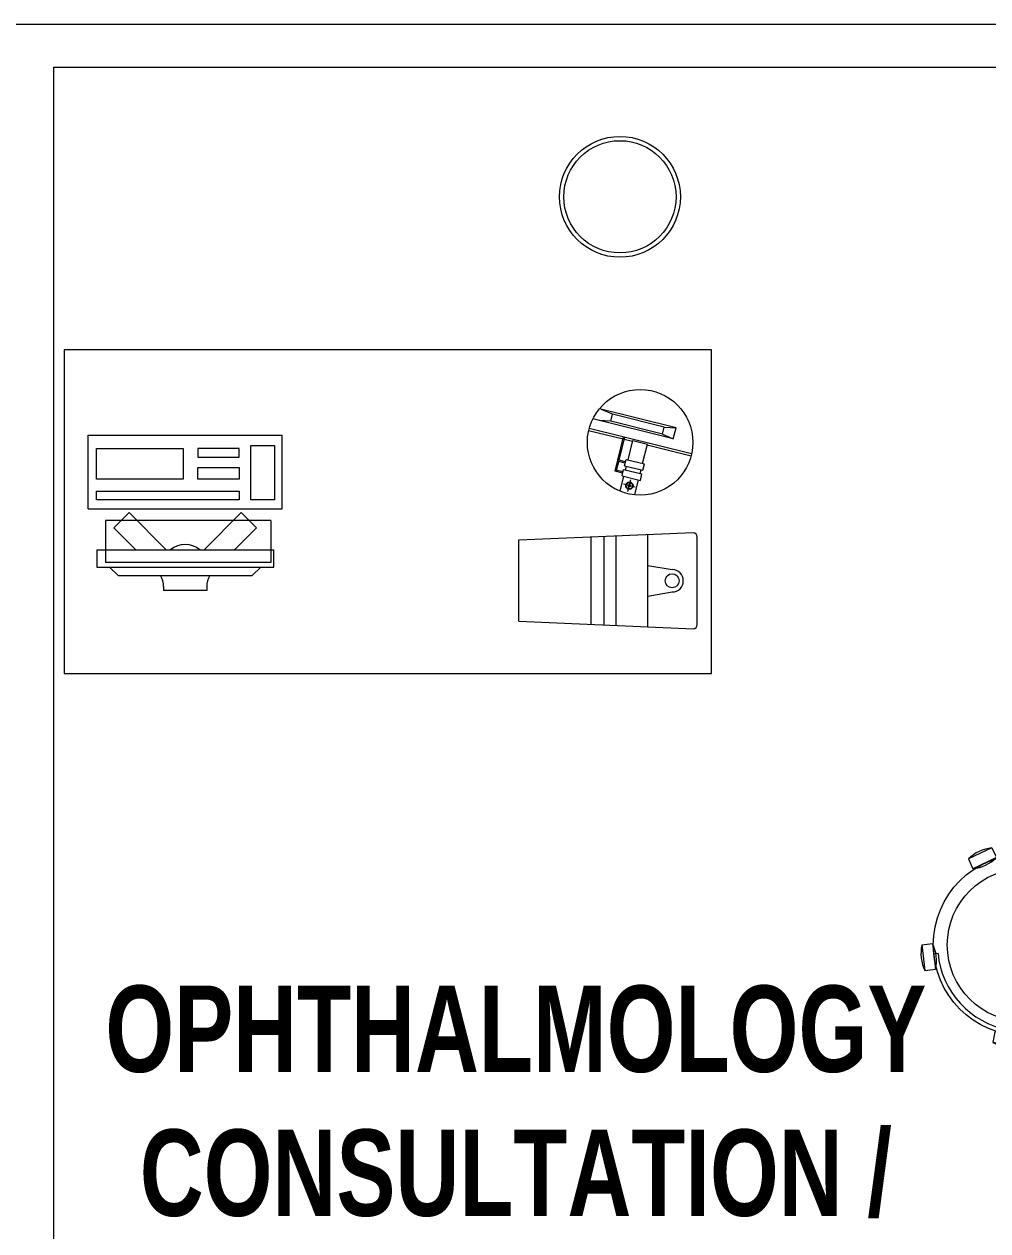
# Model space of a CAD drawing. Header units: millimetres. Extents: x -2143172 to 5255, y -610845 to 279739.
# Drawn here: x -1097125 to -1094892, y -587063 to -584268 of the extents above; entities that cross this region are included whole.
import ezdxf

# ---------------------------------------------------------------- set-up
doc = ezdxf.new("R2010")
doc.units = ezdxf.units.MM
doc.header["$LTSCALE"] = 30
doc.linetypes.add('HIDDEN', pattern=[9.525, 6.35, -3.175])
doc.layers.get('0').update_dxf_attribs({"lineweight": 5})
for name, color, linetype, lineweight in [('72_EGR_BASE_TEXT', 7, 'Continuous', 5), ('LOADING', 163, 'Continuous', 5), ('Walls', 32, 'Continuous', 5)]:
    doc.layers.add(name, color=color, linetype=linetype, lineweight=lineweight)
doc.styles.add('X3G_ENTITY_9EC9', font='swisscl.ttf', dxfattribs={"height": 0.2})

# ---------------------------------------------------------------- blocks, each defined once
blk = doc.blocks.new('O.122.42.80')
at = {"layer": 'LOADING'}
for p, q in [((286356.8, -8336.5, 0), (286179.3, -8292.3, 0)), ((286209.7, -8304.5, 0), (286184.5, -8293.6, 0)), ((286350.4, -8362, 0), (286164.2, -8315.5, 0)), ((286205.5, -8321.2, 0), (286178.2, -8319, 0)), ((286205.5, -8321.2, 0), (286209.7, -8304.5, 0)), ((286325.3, -8351.1, 0), (286205.5, -8321.2, 0)), ((286329.5, -8334.4, 0), (286209.7, -8304.5, 0)), ((286234.1, -8362.8, 0), (286154.4, -8342.9, 0)), ((286393, -8396.8, 0), (286155.8, -8337.6, 0)), ((286325.3, -8351.1, 0), (286329.5, -8334.4, 0)), ((286325.3, -8351.1, 0), (286350.4, -8362, 0)), ((286329.5, -8334.4, 0), (286356.8, -8336.5, 0)), ((286350.4, -8362, 0), (286356.8, -8336.5, 0)), ((286215.6, -8436.9, 0), (286235.4, -8357.5, 0)), ((286225.1, -8411.5, 0), (286238.4, -8358.2, 0)), ((286256.1, -8368.3, 0), (286237, -8363.5, 0)), ((286245.6, -8410.3, 0), (286256.7, -8365.7, 0)), ((286256.7, -8365.7, 0), (286290.7, -8374.2, 0)), ((286279.5, -8418.8, 0), (286290.7, -8374.2, 0)), ((286391.7, -8402.1, 0), (286290, -8376.7, 0)), ((286239.9, -8415.2, 0), (286222.1, -8410.7, 0)), ((286237.6, -8424, 0), (286241.3, -8409.3, 0)), ((286241.3, -8409.3, 0), (286283.8, -8419.9, 0)), ((286233.3, -8441.4, 0), (286215.6, -8436.9, 0)), ((286234.1, -8438.4, 0), (286216.3, -8434, 0)), ((286219.3, -8434.7, 0), (286224.3, -8414.5, 0)), ((286239.1, -8418.1, 0), (286221.4, -8413.7, 0)), ((286231.9, -8447.3, 0), (286235.5, -8432.5, 0)), ((286235.5, -8432.5, 0), (286278, -8443.1, 0)), ((286237.6, -8424, 0), (286280.1, -8434.6, 0)), ((286239.8, -8433.6, 0), (286241.9, -8425.1, 0)), ((286273.7, -8442, 0), (286275.8, -8433.6, 0)), ((286280.1, -8434.6, 0), (286283.8, -8419.9, 0)), ((286227.5, -8483.1, 0), (286236.1, -8448.3, 0)), ((286231.9, -8447.3, 0), (286274.4, -8457.9, 0)), ((286262.4, -8473.9, 0), (286234.9, -8467, 0)), ((286245.3, -8484, 0), (286252.1, -8456.5, 0)), ((286261.4, -8491.6, 0), (286270.1, -8456.8, 0)), ((286274.4, -8457.9, 0), (286278, -8443.1, 0))]:
    blk.add_line(p, q, dxfattribs=at)
for centre, radius in [((286273.7, -8369.9, 0), 122.3), ((286248.7, -8470.3, 0), 8.47), ((286248.7, -8470.3, 0), 7.58), ((286248.7, -8470.3, 0), 2.67)]:
    blk.add_circle(centre, radius, dxfattribs=at)
blk = doc.blocks.new('HF10037B-P')
at = {"color": 0}
for p, q in [((0.2459, 0.134), (0.1859, 0.134)), ((0.1859, 0.134), (0.1859, 0.109)), ((0.2459, 0.134), (0.2459, 0.109)), ((0.2459, 0.109), (0.1859, 0.109)), ((0, 0), (-0.0142, -0.0583)), ((0, 0), (0.0243, -0.0059)), ((0.0243, -0.0059), (0.01, -0.0642)), ((0.4071, -0.0094), (0.431, -0.0018)), ((0.4071, -0.0094), (0.4255, -0.0665)), ((0.431, -0.0018), (0.4493, -0.0589)), ((0.4069, -0.0417), (0.4165, -0.0387)), ((-0.0142, -0.0583), (0.01, -0.0642)), ((0.4255, -0.0665), (0.4493, -0.0589)), ((0.0524, -0.2725), (0.0674, -0.2525)), ((0.0524, -0.2725), (0.1004, -0.3085)), ((0.0674, -0.2525), (0.1154, -0.2885)), ((0.3125, -0.2897), (0.362, -0.2558)), ((0.3266, -0.3103), (0.3761, -0.2764)), ((0.3267, -0.268), (0.3323, -0.2763)), ((0.3761, -0.2764), (0.362, -0.2558)), ((0.1004, -0.3085), (0.1154, -0.2885)), ((0.3266, -0.3103), (0.3125, -0.2897))]:
    blk.add_line(p, q, dxfattribs=at)
for radius in [0.21, 0.1775]:
    blk.add_circle((0.2161, -0.1014), radius, dxfattribs=at)
for centre, radius, start, end in [((0.2159, 0.0465), 0.0925, 71.0754, 108.9246), ((0.2159, 0.1965), 0.0925, 251.0754, 288.9246), ((0.0779, -0.0499), 0.0925, 147.3419, 185.1912), ((-0.0678, -0.0143), 0.0925, 327.3419, 5.1912), ((0.4996, -0.0113), 0.0925, 178.8412, 216.6904), ((0.3568, -0.057), 0.0925, 358.8412, 36.6904), ((0.2161, -0.1014), 0.2, 303.6037, 17.3657), ((0.1289, -0.2205), 0.0925, 214.1875, 252.0368), ((0.0389, -0.3404), 0.0925, 34.1875, 72.0368), ((0.3867, -0.3449), 0.0925, 105.5121, 143.3614), ((0.3019, -0.2212), 0.0925, 285.5121, 323.3614)]:
    blk.add_arc(centre, radius, start, end, dxfattribs=at)
blk = doc.blocks.new('WM00001-P')
blk.add_circle((0, 0), 0.14)
at = {"color": 8}
blk.add_circle((0, 0), 0.13, dxfattribs=at)
blk = doc.blocks.new('ITCWLS1-P')
for p, q in [((-0.17, 0.45), (-0.17, 0)), ((-0.17, 0.45), (0, 0.45)), ((0, 0.45), (0, 0)), ((-0.2651, 0.43, 0), (-0.3051, 0.43, 0)), ((-0.3051, 0.43, 0), (-0.3051, 0.02, 0)), ((-0.2651, 0.43, 0), (-0.2651, 0.02, 0)), ((-0.1496, 0.4305), (-0.1291, 0.4305)), ((-0.1291, 0.4305), (-0.1291, 0.4089)), ((-0.3251, 0.38, 0), (-0.3051, 0.4, 0)), ((-0.3251, 0.38, 0), (-0.3251, 0.07, 0)), ((-0.3251, 0.07, 0), (-0.3051, 0.05, 0)), ((-0.3051, 0.02, 0), (-0.2651, 0.02, 0)), ((-0.17, 0), (0, 0))]:
    blk.add_line(p, q)
at = {"color": 8, "linetype": 'HIDDEN'}
for p, q in [((-0.197, 0.4094), (-0.295, 0.4094)), ((-0.295, 0.0264), (-0.295, 0.4094)), ((-0.197, 0.0264), (-0.197, 0.4094)), ((-0.197, 0.0264), (-0.295, 0.0264))]:
    blk.add_line(p, q, dxfattribs=at)
at = {"color": 1, "extrusion": (2.48281e-10, 3.18408e-10, -1)}
for p, q in [((-0.2651, 0.3395), (-0.2144, 0.3902)), ((-0.1791, 0.3548), (-0.2144, 0.3902)), ((-0.2651, 0.2688), (-0.1791, 0.3548))]:
    blk.add_line(p, q, dxfattribs=at)
at = {"color": 1}
for p, q in [((-0.3503, 0.275), (-0.3596, 0.275)), ((-0.3596, 0.175), (-0.3596, 0.275)), ((-0.3503, 0.175), (-0.3596, 0.175))]:
    blk.add_line(p, q, dxfattribs=at)
at = {"color": 1, "extrusion": (2.48281e-10, -3.18408e-10, -1)}
for p, q in [((-0.2651, 0.1812), (-0.1791, 0.0952)), ((-0.2651, 0.1105), (-0.2144, 0.0598)), ((-0.1791, 0.0952), (-0.2144, 0.0598))]:
    blk.add_line(p, q, dxfattribs=at)
blk.add_lwpolyline([(-0.1291, 0.4089), (-0.1291, 0.1), (-0.1496, 0.1), (-0.1496, 0.4305)])
for points in [[(-0.1019, 0.4305), (-0.0304, 0.4305), (-0.0304, 0.2294), (-0.1019, 0.2294)], [(-0.1019, 0.1954), (-0.0747, 0.1954), (-0.0747, 0.1), (-0.1019, 0.1)], [(-0.0304, 0.1954), (-0.0508, 0.1954), (-0.0508, 0.1), (-0.0304, 0.1)], [(-0.1496, 0.0727), (-0.0236, 0.0727), (-0.0236, 0.0182), (-0.1496, 0.0182)]]:
    blk.add_lwpolyline(points, close=True)
at = {"color": 250, "linetype": 'Continuous'}
for points in [[(-0.1496, 0.1), (-0.1496, 0.1), (-0.1496, 0.1), (-0.1496, 0.1), (-0.1496, 0.1), (-0.1496, 0.1), (-0.1496, 0.1), (-0.1496, 0.1), (-0.1496, 0.1)], [(-0.1496, 0.1), (-0.1496, 0.1), (-0.1496, 0.1), (-0.1496, 0.1), (-0.1496, 0.1), (-0.1496, 0.1), (-0.1496, 0.1), (-0.1496, 0.1), (-0.1496, 0.1), (-0.1496, 0.1), (-0.1496, 0.1), (-0.1496, 0.1), (-0.1496, 0.1), (-0.1496, 0.1), (-0.1496, 0.1), (-0.1496, 0.1), (-0.1496, 0.1), (-0.1496, 0.1)], [(-0.1496, 0.1), (-0.1496, 0.1), (-0.1496, 0.1), (-0.1496, 0.1), (-0.1496, 0.1), (-0.1496, 0.1), (-0.1496, 0.1), (-0.1496, 0.1), (-0.1496, 0.1), (-0.1496, 0.1)], [(-0.1496, 0.1), (-0.1496, 0.1), (-0.1496, 0.1), (-0.1496, 0.1), (-0.1496, 0.1), (-0.1496, 0.1), (-0.1496, 0.1)], [(-0.1496, 0.1), (-0.1496, 0.1), (-0.1496, 0.1), (-0.1496, 0.1), (-0.1496, 0.1), (-0.1496, 0.1), (-0.1496, 0.1), (-0.1496, 0.1), (-0.1496, 0.1), (-0.1496, 0.1)], [(-0.1496, 0.1), (-0.1496, 0.1), (-0.1496, 0.1), (-0.1496, 0.1), (-0.1496, 0.1), (-0.1496, 0.1), (-0.1496, 0.1), (-0.1496, 0.1), (-0.1496, 0.1), (-0.1496, 0.1), (-0.1496, 0.1), (-0.1496, 0.1), (-0.1496, 0.1), (-0.1496, 0.1), (-0.1496, 0.1)], [(-0.1496, 0.1), (-0.1496, 0.1), (-0.1496, 0.1), (-0.1496, 0.1), (-0.1496, 0.1), (-0.1496, 0.1), (-0.1496, 0.1), (-0.1496, 0.1), (-0.1496, 0.1), (-0.1496, 0.1)], [(-0.1496, 0.1), (-0.1496, 0.1), (-0.1496, 0.1), (-0.1496, 0.1), (-0.1496, 0.1), (-0.1496, 0.1), (-0.1496, 0.1), (-0.1496, 0.1), (-0.1496, 0.1), (-0.1496, 0.1)], [(-0.1496, 0.1), (-0.1496, 0.1), (-0.1496, 0.1), (-0.1496, 0.1), (-0.1496, 0.1), (-0.1496, 0.1), (-0.1496, 0.1), (-0.1496, 0.1), (-0.1496, 0.1), (-0.1496, 0.1), (-0.1496, 0.1), (-0.1496, 0.1), (-0.1496, 0.1), (-0.1496, 0.1), (-0.1496, 0.1), (-0.1496, 0.1), (-0.1496, 0.1), (-0.1496, 0.1), (-0.1496, 0.1), (-0.1496, 0.1), (-0.1496, 0.1), (-0.1496, 0.1), (-0.1496, 0.1), (-0.1496, 0.1), (-0.1496, 0.1), (-0.1496, 0.1), (-0.1496, 0.1), (-0.1496, 0.1), (-0.1496, 0.1), (-0.1496, 0.1), (-0.1496, 0.1), (-0.1496, 0.1), (-0.1496, 0.1), (-0.1496, 0.1), (-0.1496, 0.1), (-0.1496, 0.1), (-0.1496, 0.1), (-0.1496, 0.1), (-0.1496, 0.1), (-0.1496, 0.1), (-0.1496, 0.1), (-0.1496, 0.1), (-0.1496, 0.1), (-0.1496, 0.1), (-0.1496, 0.1), (-0.1496, 0.1), (-0.1496, 0.1), (-0.1496, 0.1), (-0.1496, 0.1), (-0.1496, 0.1), (-0.1496, 0.1), (-0.1496, 0.1), (-0.1496, 0.1), (-0.1496, 0.1)], [(-0.1496, 0.1), (-0.1496, 0.1), (-0.1496, 0.1), (-0.1496, 0.1), (-0.1496, 0.1), (-0.1496, 0.1), (-0.1496, 0.1), (-0.1496, 0.1), (-0.1496, 0.1), (-0.1496, 0.1), (-0.1496, 0.1), (-0.1496, 0.1), (-0.1496, 0.1), (-0.1496, 0.1), (-0.1496, 0.1), (-0.1496, 0.1), (-0.1496, 0.1), (-0.1496, 0.1), (-0.1496, 0.1), (-0.1496, 0.1), (-0.1496, 0.1), (-0.1496, 0.1), (-0.1496, 0.1), (-0.1496, 0.1), (-0.1496, 0.1), (-0.1496, 0.1), (-0.1496, 0.1), (-0.1496, 0.1), (-0.1496, 0.1), (-0.1496, 0.1), (-0.1496, 0.1), (-0.1496, 0.1), (-0.1496, 0.1), (-0.1496, 0.1), (-0.1496, 0.1), (-0.1496, 0.1), (-0.1496, 0.1), (-0.1496, 0.1), (-0.1496, 0.1), (-0.1496, 0.1), (-0.1496, 0.1), (-0.1496, 0.1), (-0.1496, 0.1), (-0.1496, 0.1), (-0.1496, 0.1), (-0.1496, 0.1), (-0.1496, 0.1), (-0.1496, 0.1), (-0.1496, 0.1), (-0.1496, 0.1), (-0.1496, 0.1), (-0.1496, 0.1), (-0.1496, 0.1), (-0.1496, 0.1), (-0.1496, 0.1), (-0.1496, 0.1), (-0.1496, 0.1), (-0.1496, 0.1), (-0.1496, 0.1), (-0.1496, 0.1), (-0.1496, 0.1), (-0.1496, 0.1), (-0.1496, 0.1), (-0.1496, 0.1), (-0.1496, 0.1), (-0.1496, 0.1), (-0.1496, 0.1), (-0.1496, 0.1), (-0.1496, 0.1), (-0.1496, 0.1), (-0.1496, 0.1), (-0.1496, 0.1), (-0.1496, 0.1), (-0.1496, 0.1), (-0.1496, 0.1), (-0.1496, 0.1), (-0.1496, 0.1), (-0.1496, 0.1), (-0.1496, 0.1), (-0.1496, 0.1), (-0.1496, 0.1), (-0.1496, 0.1), (-0.1496, 0.1), (-0.1496, 0.1), (-0.1496, 0.1), (-0.1496, 0.1), (-0.1496, 0.1), (-0.1496, 0.1), (-0.1496, 0.1)], [(-0.1496, 0.1), (-0.1496, 0.1), (-0.1496, 0.1), (-0.1496, 0.1), (-0.1496, 0.1), (-0.1496, 0.1), (-0.1496, 0.1), (-0.1496, 0.1), (-0.1496, 0.1), (-0.1496, 0.1), (-0.1496, 0.1), (-0.1496, 0.1)], [(-0.1496, 0.1), (-0.1496, 0.1), (-0.1496, 0.1), (-0.1496, 0.1), (-0.1496, 0.1), (-0.1496, 0.1), (-0.1496, 0.1)], [(-0.1496, 0.1), (-0.1496, 0.1), (-0.1496, 0.1), (-0.1496, 0.1), (-0.1496, 0.1), (-0.1496, 0.1), (-0.1496, 0.1), (-0.1496, 0.1), (-0.1496, 0.1), (-0.1496, 0.1), (-0.1496, 0.1), (-0.1496, 0.1), (-0.1496, 0.1), (-0.1496, 0.1), (-0.1496, 0.1), (-0.1496, 0.1), (-0.1496, 0.1)], [(-0.1496, 0.1), (-0.1496, 0.1), (-0.1496, 0.1), (-0.1496, 0.1), (-0.1496, 0.1), (-0.1496, 0.1), (-0.1496, 0.1), (-0.1496, 0.1), (-0.1496, 0.1), (-0.1496, 0.1), (-0.1496, 0.1), (-0.1496, 0.1), (-0.1496, 0.1), (-0.1496, 0.1), (-0.1496, 0.1), (-0.1496, 0.1), (-0.1496, 0.1), (-0.1496, 0.1), (-0.1496, 0.1), (-0.1496, 0.1), (-0.1496, 0.1), (-0.1496, 0.1), (-0.1496, 0.1), (-0.1496, 0.1), (-0.1496, 0.1), (-0.1496, 0.1), (-0.1496, 0.1), (-0.1496, 0.1), (-0.1496, 0.1), (-0.1496, 0.1), (-0.1496, 0.1), (-0.1496, 0.1), (-0.1496, 0.1), (-0.1496, 0.1), (-0.1496, 0.1), (-0.1496, 0.1), (-0.1496, 0.1), (-0.1496, 0.1), (-0.1496, 0.1), (-0.1496, 0.1), (-0.1496, 0.1), (-0.1496, 0.1), (-0.1496, 0.1), (-0.1496, 0.1), (-0.1496, 0.1), (-0.1496, 0.1), (-0.1496, 0.1), (-0.1496, 0.1), (-0.1496, 0.1), (-0.1496, 0.1), (-0.1496, 0.1), (-0.1496, 0.1), (-0.1496, 0.1), (-0.1496, 0.1), (-0.1496, 0.1), (-0.1496, 0.1), (-0.1496, 0.1), (-0.1496, 0.1), (-0.1496, 0.1), (-0.1496, 0.1), (-0.1496, 0.1), (-0.1496, 0.1), (-0.1496, 0.1), (-0.1496, 0.1), (-0.1496, 0.1), (-0.1496, 0.1), (-0.1496, 0.1), (-0.1496, 0.1), (-0.1496, 0.1), (-0.1496, 0.1), (-0.1496, 0.1), (-0.1496, 0.1), (-0.1496, 0.1), (-0.1496, 0.1), (-0.1496, 0.1), (-0.1496, 0.1), (-0.1496, 0.1), (-0.1496, 0.1), (-0.1496, 0.1), (-0.1496, 0.1), (-0.1496, 0.1), (-0.1496, 0.1), (-0.1496, 0.1), (-0.1496, 0.1), (-0.1496, 0.1), (-0.1496, 0.1), (-0.1496, 0.1), (-0.1496, 0.1), (-0.1496, 0.1), (-0.1496, 0.1), (-0.1496, 0.1), (-0.1496, 0.1), (-0.1496, 0.1), (-0.1496, 0.1), (-0.1496, 0.1), (-0.1496, 0.1), (-0.1496, 0.1), (-0.1496, 0.1), (-0.1496, 0.1), (-0.1496, 0.1), (-0.1496, 0.1), (-0.1496, 0.1), (-0.1496, 0.1), (-0.1496, 0.1), (-0.1496, 0.1), (-0.1496, 0.1), (-0.1496, 0.1), (-0.1496, 0.1), (-0.1496, 0.1), (-0.1496, 0.1), (-0.1496, 0.1)], [(-0.1496, 0.1), (-0.1496, 0.1), (-0.1496, 0.1), (-0.1496, 0.1), (-0.1496, 0.1), (-0.1496, 0.1), (-0.1496, 0.1), (-0.1496, 0.1)]]:
    blk.add_lwpolyline(points, dxfattribs=at)
for points in [[(-0.1496, 0.1), (-0.1496, 0.1), (-0.1496, 0.1), (-0.1496, 0.1), (-0.1496, 0.1), (-0.1496, 0.1), (-0.1496, 0.1), (-0.1496, 0.1), (-0.1496, 0.1), (-0.1496, 0.1), (-0.1496, 0.1), (-0.1496, 0.1), (-0.1496, 0.1), (-0.1496, 0.1), (-0.1496, 0.1), (-0.1496, 0.1), (-0.1496, 0.1), (-0.1496, 0.1), (-0.1496, 0.1), (-0.1496, 0.1), (-0.1496, 0.1), (-0.1496, 0.1), (-0.1496, 0.1), (-0.1496, 0.1), (-0.1496, 0.1), (-0.1496, 0.1), (-0.1496, 0.1), (-0.1496, 0.1), (-0.1496, 0.1), (-0.1496, 0.1), (-0.1496, 0.1), (-0.1496, 0.1), (-0.1496, 0.1), (-0.1496, 0.1), (-0.1496, 0.1), (-0.1496, 0.1), (-0.1496, 0.1), (-0.1496, 0.1), (-0.1496, 0.1), (-0.1496, 0.1), (-0.1496, 0.1), (-0.1496, 0.1), (-0.1496, 0.1), (-0.1496, 0.1), (-0.1496, 0.1), (-0.1496, 0.1), (-0.1496, 0.1), (-0.1496, 0.1), (-0.1496, 0.1), (-0.1496, 0.1), (-0.1496, 0.1), (-0.1496, 0.1), (-0.1496, 0.1), (-0.1496, 0.1), (-0.1496, 0.1), (-0.1496, 0.1), (-0.1496, 0.1), (-0.1496, 0.1), (-0.1496, 0.1), (-0.1496, 0.1), (-0.1496, 0.1), (-0.1496, 0.1), (-0.1496, 0.1), (-0.1496, 0.1), (-0.1496, 0.1), (-0.1496, 0.1), (-0.1496, 0.1), (-0.1496, 0.1), (-0.1496, 0.1), (-0.1496, 0.1), (-0.1496, 0.1), (-0.1496, 0.1), (-0.1496, 0.1), (-0.1496, 0.1), (-0.1496, 0.1), (-0.1496, 0.1), (-0.1496, 0.1), (-0.1496, 0.1), (-0.1496, 0.1), (-0.1496, 0.1), (-0.1496, 0.1), (-0.1496, 0.1), (-0.1496, 0.1), (-0.1496, 0.1), (-0.1496, 0.1), (-0.1496, 0.1), (-0.1496, 0.1), (-0.1496, 0.1), (-0.1496, 0.1), (-0.1496, 0.1), (-0.1496, 0.1), (-0.1496, 0.1), (-0.1496, 0.1), (-0.1496, 0.1), (-0.1496, 0.1), (-0.1496, 0.1), (-0.1496, 0.1), (-0.1496, 0.1), (-0.1496, 0.1), (-0.1496, 0.1), (-0.1496, 0.1), (-0.1496, 0.1), (-0.1496, 0.1), (-0.1496, 0.1), (-0.1496, 0.1), (-0.1496, 0.1), (-0.1496, 0.1), (-0.1496, 0.1), (-0.1496, 0.1), (-0.1496, 0.1), (-0.1496, 0.1), (-0.1496, 0.1), (-0.1496, 0.1), (-0.1496, 0.1), (-0.1496, 0.1), (-0.1496, 0.1), (-0.1496, 0.1), (-0.1496, 0.1), (-0.1496, 0.1), (-0.1496, 0.1), (-0.1496, 0.1), (-0.1496, 0.1), (-0.1496, 0.1), (-0.1496, 0.1), (-0.1496, 0.1), (-0.1496, 0.1), (-0.1496, 0.1), (-0.1496, 0.1), (-0.1496, 0.1), (-0.1496, 0.1), (-0.1496, 0.1), (-0.1496, 0.1), (-0.1496, 0.1), (-0.1496, 0.1), (-0.1496, 0.1), (-0.1496, 0.1), (-0.1496, 0.1), (-0.1496, 0.1), (-0.1496, 0.1), (-0.1496, 0.1), (-0.1496, 0.1), (-0.1496, 0.1), (-0.1496, 0.1), (-0.1496, 0.1), (-0.1496, 0.1), (-0.1496, 0.1), (-0.1496, 0.1), (-0.1496, 0.1), (-0.1496, 0.1), (-0.1496, 0.1), (-0.1496, 0.1), (-0.1496, 0.1), (-0.1496, 0.1), (-0.1496, 0.1), (-0.1496, 0.1), (-0.1496, 0.1), (-0.1496, 0.1), (-0.1496, 0.1), (-0.1496, 0.1), (-0.1496, 0.1), (-0.1496, 0.1), (-0.1496, 0.1), (-0.1496, 0.1), (-0.1496, 0.1), (-0.1496, 0.1), (-0.1496, 0.1), (-0.1496, 0.1), (-0.1496, 0.1), (-0.1496, 0.1), (-0.1496, 0.1), (-0.1496, 0.1), (-0.1496, 0.1), (-0.1496, 0.1), (-0.1496, 0.1), (-0.1496, 0.1), (-0.1496, 0.1), (-0.1496, 0.1), (-0.1496, 0.1), (-0.1496, 0.1), (-0.1496, 0.1), (-0.1496, 0.1), (-0.1496, 0.1), (-0.1496, 0.1), (-0.1496, 0.1), (-0.1496, 0.1), (-0.1496, 0.1), (-0.1496, 0.1), (-0.1496, 0.1), (-0.1496, 0.1), (-0.1496, 0.1), (-0.1496, 0.1), (-0.1496, 0.1), (-0.1496, 0.1), (-0.1496, 0.1), (-0.1496, 0.1), (-0.1496, 0.1), (-0.1496, 0.1), (-0.1496, 0.1), (-0.1496, 0.1), (-0.1496, 0.1), (-0.1496, 0.1), (-0.1496, 0.1), (-0.1496, 0.1), (-0.1496, 0.1), (-0.1496, 0.1), (-0.1496, 0.1), (-0.1496, 0.1), (-0.1496, 0.1), (-0.1496, 0.1), (-0.1496, 0.1), (-0.1496, 0.1), (-0.1496, 0.1), (-0.1496, 0.1), (-0.1496, 0.1), (-0.1496, 0.1), (-0.1496, 0.1), (-0.1496, 0.1), (-0.1496, 0.1), (-0.1496, 0.1), (-0.1496, 0.1), (-0.1496, 0.1), (-0.1496, 0.1), (-0.1496, 0.1), (-0.1496, 0.1), (-0.1496, 0.1), (-0.1496, 0.1), (-0.1496, 0.1), (-0.1496, 0.1), (-0.1496, 0.1), (-0.1496, 0.1), (-0.1496, 0.1), (-0.1496, 0.1), (-0.1496, 0.1), (-0.1496, 0.1), (-0.1496, 0.1), (-0.1496, 0.1), (-0.1496, 0.1), (-0.1496, 0.1), (-0.1496, 0.1), (-0.1496, 0.1), (-0.1496, 0.1), (-0.1496, 0.1), (-0.1496, 0.1), (-0.1496, 0.1), (-0.1496, 0.1), (-0.1496, 0.1), (-0.1496, 0.1), (-0.1496, 0.1), (-0.1496, 0.1), (-0.1496, 0.1), (-0.1496, 0.1), (-0.1496, 0.1), (-0.1496, 0.1), (-0.1496, 0.1), (-0.1496, 0.1), (-0.1496, 0.1), (-0.1496, 0.1), (-0.1496, 0.1), (-0.1496, 0.1), (-0.1496, 0.1), (-0.1496, 0.1), (-0.1496, 0.1), (-0.1496, 0.1), (-0.1496, 0.1), (-0.1496, 0.1), (-0.1496, 0.1), (-0.1496, 0.1), (-0.1496, 0.1), (-0.1496, 0.1), (-0.1496, 0.1), (-0.1496, 0.1), (-0.1496, 0.1), (-0.1496, 0.1), (-0.1496, 0.1), (-0.1496, 0.1), (-0.1496, 0.1), (-0.1496, 0.1)], [(-0.1496, 0.1), (-0.1496, 0.1), (-0.1496, 0.1), (-0.1496, 0.1), (-0.1496, 0.1), (-0.1496, 0.1), (-0.1496, 0.1), (-0.1496, 0.1), (-0.1496, 0.1), (-0.1496, 0.1), (-0.1496, 0.1), (-0.1496, 0.1), (-0.1496, 0.1), (-0.1496, 0.1), (-0.1496, 0.1), (-0.1496, 0.1), (-0.1496, 0.1), (-0.1496, 0.1), (-0.1496, 0.1), (-0.1496, 0.1), (-0.1496, 0.1), (-0.1496, 0.1), (-0.1496, 0.1), (-0.1496, 0.1), (-0.1496, 0.1), (-0.1496, 0.1), (-0.1496, 0.1), (-0.1496, 0.1), (-0.1496, 0.1), (-0.1496, 0.1), (-0.1496, 0.1), (-0.1496, 0.1), (-0.1496, 0.1), (-0.1496, 0.1), (-0.1496, 0.1), (-0.1496, 0.1), (-0.1496, 0.1), (-0.1496, 0.1), (-0.1496, 0.1), (-0.1496, 0.1), (-0.1496, 0.1), (-0.1496, 0.1), (-0.1496, 0.1), (-0.1496, 0.1), (-0.1496, 0.1), (-0.1496, 0.1), (-0.1496, 0.1), (-0.1496, 0.1), (-0.1496, 0.1), (-0.1496, 0.1), (-0.1496, 0.1), (-0.1496, 0.1), (-0.1496, 0.1), (-0.1496, 0.1), (-0.1496, 0.1), (-0.1496, 0.1), (-0.1496, 0.1), (-0.1496, 0.1), (-0.1496, 0.1), (-0.1496, 0.1), (-0.1496, 0.1), (-0.1496, 0.1), (-0.1496, 0.1), (-0.1496, 0.1), (-0.1496, 0.1), (-0.1496, 0.1), (-0.1496, 0.1), (-0.1496, 0.1), (-0.1496, 0.1), (-0.1496, 0.1), (-0.1496, 0.1), (-0.1496, 0.1), (-0.1496, 0.1), (-0.1496, 0.1), (-0.1496, 0.1), (-0.1496, 0.1), (-0.1496, 0.1), (-0.1496, 0.1), (-0.1496, 0.1), (-0.1496, 0.1), (-0.1496, 0.1), (-0.1496, 0.1), (-0.1496, 0.1), (-0.1496, 0.1), (-0.1496, 0.1), (-0.1496, 0.1), (-0.1496, 0.1), (-0.1496, 0.1), (-0.1496, 0.1), (-0.1496, 0.1), (-0.1496, 0.1), (-0.1496, 0.1), (-0.1496, 0.1), (-0.1496, 0.1), (-0.1496, 0.1), (-0.1496, 0.1), (-0.1496, 0.1), (-0.1496, 0.1), (-0.1496, 0.1), (-0.1496, 0.1), (-0.1496, 0.1), (-0.1496, 0.1), (-0.1496, 0.1), (-0.1496, 0.1), (-0.1496, 0.1), (-0.1496, 0.1), (-0.1496, 0.1), (-0.1496, 0.1), (-0.1496, 0.1), (-0.1496, 0.1), (-0.1496, 0.1), (-0.1496, 0.1), (-0.1496, 0.1), (-0.1496, 0.1), (-0.1496, 0.1), (-0.1496, 0.1), (-0.1496, 0.1), (-0.1496, 0.1), (-0.1496, 0.1), (-0.1496, 0.1), (-0.1496, 0.1), (-0.1496, 0.1), (-0.1496, 0.1), (-0.1496, 0.1), (-0.1496, 0.1), (-0.1496, 0.1), (-0.1496, 0.1), (-0.1496, 0.1), (-0.1496, 0.1), (-0.1496, 0.1), (-0.1496, 0.1), (-0.1496, 0.1), (-0.1496, 0.1), (-0.1496, 0.1), (-0.1496, 0.1), (-0.1496, 0.1), (-0.1496, 0.1), (-0.1496, 0.1), (-0.1496, 0.1), (-0.1496, 0.1), (-0.1496, 0.1), (-0.1496, 0.1), (-0.1496, 0.1), (-0.1496, 0.1), (-0.1496, 0.1), (-0.1496, 0.1), (-0.1496, 0.1), (-0.1496, 0.1), (-0.1496, 0.1), (-0.1496, 0.1), (-0.1496, 0.1), (-0.1496, 0.1), (-0.1496, 0.1), (-0.1496, 0.1), (-0.1496, 0.1), (-0.1496, 0.1), (-0.1496, 0.1), (-0.1496, 0.1), (-0.1496, 0.1), (-0.1496, 0.1), (-0.1496, 0.1), (-0.1496, 0.1), (-0.1496, 0.1), (-0.1496, 0.1), (-0.1496, 0.1), (-0.1496, 0.1), (-0.1496, 0.1), (-0.1496, 0.1), (-0.1496, 0.1), (-0.1496, 0.1), (-0.1496, 0.1), (-0.1496, 0.1), (-0.1496, 0.1), (-0.1496, 0.1), (-0.1496, 0.1), (-0.1496, 0.1), (-0.1496, 0.1), (-0.1496, 0.1), (-0.1496, 0.1), (-0.1496, 0.1), (-0.1496, 0.1), (-0.1496, 0.1), (-0.1496, 0.1), (-0.1496, 0.1), (-0.1496, 0.1), (-0.1496, 0.1), (-0.1496, 0.1), (-0.1496, 0.1), (-0.1496, 0.1), (-0.1496, 0.1), (-0.1496, 0.1), (-0.1496, 0.1), (-0.1496, 0.1), (-0.1496, 0.1), (-0.1496, 0.1), (-0.1496, 0.1), (-0.1496, 0.1), (-0.1496, 0.1), (-0.1496, 0.1), (-0.1496, 0.1), (-0.1496, 0.1), (-0.1496, 0.1), (-0.1496, 0.1), (-0.1496, 0.1), (-0.1496, 0.1), (-0.1496, 0.1), (-0.1496, 0.1), (-0.1496, 0.1), (-0.1496, 0.1), (-0.1496, 0.1), (-0.1496, 0.1), (-0.1496, 0.1), (-0.1496, 0.1), (-0.1496, 0.1)], [(-0.1496, 0.1), (-0.1496, 0.1), (-0.1496, 0.1), (-0.1496, 0.1), (-0.1496, 0.1), (-0.1496, 0.1), (-0.1496, 0.1), (-0.1496, 0.1), (-0.1496, 0.1), (-0.1496, 0.1), (-0.1496, 0.1), (-0.1496, 0.1), (-0.1496, 0.1), (-0.1496, 0.1), (-0.1496, 0.1), (-0.1496, 0.1), (-0.1496, 0.1), (-0.1496, 0.1), (-0.1496, 0.1), (-0.1496, 0.1), (-0.1496, 0.1), (-0.1496, 0.1), (-0.1496, 0.1), (-0.1496, 0.1), (-0.1496, 0.1), (-0.1496, 0.1), (-0.1496, 0.1), (-0.1496, 0.1), (-0.1496, 0.1), (-0.1496, 0.1), (-0.1496, 0.1), (-0.1496, 0.1), (-0.1496, 0.1), (-0.1496, 0.1), (-0.1496, 0.1), (-0.1496, 0.1), (-0.1496, 0.1), (-0.1496, 0.1), (-0.1496, 0.1), (-0.1496, 0.1), (-0.1496, 0.1), (-0.1496, 0.1), (-0.1496, 0.1), (-0.1496, 0.1), (-0.1496, 0.1), (-0.1496, 0.1), (-0.1496, 0.1), (-0.1496, 0.1), (-0.1496, 0.1), (-0.1496, 0.1), (-0.1496, 0.1), (-0.1496, 0.1), (-0.1496, 0.1), (-0.1496, 0.1), (-0.1496, 0.1), (-0.1496, 0.1), (-0.1496, 0.1), (-0.1496, 0.1), (-0.1496, 0.1), (-0.1496, 0.1), (-0.1496, 0.1), (-0.1496, 0.1), (-0.1496, 0.1), (-0.1496, 0.1), (-0.1496, 0.1), (-0.1496, 0.1), (-0.1496, 0.1), (-0.1496, 0.1), (-0.1496, 0.1), (-0.1496, 0.1), (-0.1496, 0.1), (-0.1496, 0.1), (-0.1496, 0.1), (-0.1496, 0.1), (-0.1496, 0.1), (-0.1496, 0.1), (-0.1496, 0.1), (-0.1496, 0.1), (-0.1496, 0.1), (-0.1496, 0.1), (-0.1496, 0.1), (-0.1496, 0.1), (-0.1496, 0.1), (-0.1496, 0.1), (-0.1496, 0.1), (-0.1496, 0.1), (-0.1496, 0.1), (-0.1496, 0.1), (-0.1496, 0.1), (-0.1496, 0.1), (-0.1496, 0.1), (-0.1496, 0.1), (-0.1496, 0.1), (-0.1496, 0.1), (-0.1496, 0.1), (-0.1496, 0.1), (-0.1496, 0.1), (-0.1496, 0.1), (-0.1496, 0.1), (-0.1496, 0.1), (-0.1496, 0.1), (-0.1496, 0.1), (-0.1496, 0.1), (-0.1496, 0.1), (-0.1496, 0.1), (-0.1496, 0.1), (-0.1496, 0.1), (-0.1496, 0.1), (-0.1496, 0.1), (-0.1496, 0.1), (-0.1496, 0.1), (-0.1496, 0.1), (-0.1496, 0.1), (-0.1496, 0.1), (-0.1496, 0.1), (-0.1496, 0.1), (-0.1496, 0.1), (-0.1496, 0.1), (-0.1496, 0.1), (-0.1496, 0.1), (-0.1496, 0.1), (-0.1496, 0.1), (-0.1496, 0.1), (-0.1496, 0.1), (-0.1496, 0.1), (-0.1496, 0.1), (-0.1496, 0.1), (-0.1496, 0.1), (-0.1496, 0.1), (-0.1496, 0.1), (-0.1496, 0.1), (-0.1496, 0.1), (-0.1496, 0.1), (-0.1496, 0.1), (-0.1496, 0.1), (-0.1496, 0.1), (-0.1496, 0.1), (-0.1496, 0.1), (-0.1496, 0.1), (-0.1496, 0.1), (-0.1496, 0.1), (-0.1496, 0.1), (-0.1496, 0.1), (-0.1496, 0.1), (-0.1496, 0.1), (-0.1496, 0.1), (-0.1496, 0.1), (-0.1496, 0.1), (-0.1496, 0.1), (-0.1496, 0.1), (-0.1496, 0.1), (-0.1496, 0.1), (-0.1496, 0.1), (-0.1496, 0.1), (-0.1496, 0.1), (-0.1496, 0.1), (-0.1496, 0.1), (-0.1496, 0.1), (-0.1496, 0.1), (-0.1496, 0.1), (-0.1496, 0.1), (-0.1496, 0.1), (-0.1496, 0.1), (-0.1496, 0.1), (-0.1496, 0.1), (-0.1496, 0.1), (-0.1496, 0.1), (-0.1496, 0.1), (-0.1496, 0.1), (-0.1496, 0.1), (-0.1496, 0.1), (-0.1496, 0.1), (-0.1496, 0.1), (-0.1496, 0.1), (-0.1496, 0.1), (-0.1496, 0.1), (-0.1496, 0.1), (-0.1496, 0.1), (-0.1496, 0.1), (-0.1496, 0.1), (-0.1496, 0.1), (-0.1496, 0.1), (-0.1496, 0.1), (-0.1496, 0.1), (-0.1496, 0.1), (-0.1496, 0.1), (-0.1496, 0.1), (-0.1496, 0.1), (-0.1496, 0.1), (-0.1496, 0.1), (-0.1496, 0.1), (-0.1496, 0.1), (-0.1496, 0.1), (-0.1496, 0.1), (-0.1496, 0.1), (-0.1496, 0.1), (-0.1496, 0.1), (-0.1496, 0.1), (-0.1496, 0.1), (-0.1496, 0.1), (-0.1496, 0.1), (-0.1496, 0.1), (-0.1496, 0.1), (-0.1496, 0.1), (-0.1496, 0.1), (-0.1496, 0.1), (-0.1496, 0.1), (-0.1496, 0.1), (-0.1496, 0.1), (-0.1496, 0.1), (-0.1496, 0.1), (-0.1496, 0.1), (-0.1496, 0.1), (-0.1496, 0.1), (-0.1496, 0.1), (-0.1496, 0.1), (-0.1496, 0.1), (-0.1496, 0.1), (-0.1496, 0.1)]]:
    blk.add_lwpolyline(points, close=True, dxfattribs=at)
at = {"color": 1}
for centre, radius, start, end in [((-0.3503, 0.325), 0.05, 270, 300.3093), ((-0.3089, 0.225), 0.0556, 321.9431, 38.0569), ((-0.3503, 0.125), 0.05, 59.6907, 90)]:
    blk.add_arc(centre, radius, start, end, dxfattribs=at)
blk = doc.blocks.new('28.1')
at = {"layer": 'LOADING'}
for p, q in [((-59566.5, -109878.5), (-59162, -109861.7)), ((-59398.7, -110074.2), (-59398.7, -109871.6)), ((-59369, -110075.5), (-59369, -109870.3)), ((-59340.8, -110076.8), (-59340.8, -109869.2)), ((-59267.4, -110080), (-59267.4, -109866.1)), ((-59153.1, -110074.6), (-59153.1, -109871.9)), ((-59566.5, -110066.8), (-59566.5, -109878.5)), ((-59267.4, -109938), (-59211.3, -109947.4)), ((-59267.4, -110008.5), (-59211.3, -109999)), ((-59566.5, -110066.8), (-59162, -110084.7))]:
    blk.add_line(p, q, dxfattribs=at)
blk.add_circle((-59211.3, -109973.2), 16.3, dxfattribs=at)
for centre, radius, start, end in [((-59163.4, -109871.9), 10.2, 360, 82.1904), ((-59211.3, -109973.2), 25.8, 270, 90), ((-59163.4, -110074.6), 10.2, 277.8096, 360)]:
    blk.add_arc(centre, radius, start, end, dxfattribs=at)

msp = doc.modelspace()

# ---------------------------------------------------------------- linework, layer by layer
at = {"layer": 'LOADING', "elevation": 0.1}
msp.add_lwpolyline([(-1097032.4, -585022.4), (-1097032.4, -585772.4), (-1095532.4, -585772.4), (-1095532.4, -585022.4)], close=True, dxfattribs=at)
at = {"layer": 'Walls'}
for p, q in [((-1101947, -584268.1, 0.2), (-1092957, -584268.1, 0.2)), ((-1097057, -584368.1, 0.2), (-1093057, -584368.1, 0.2)), ((-1097057, -584368.1, 0.2), (-1097057, -588718.1, 0.2))]:
    msp.add_line(p, q, dxfattribs=at)

# ---------------------------------------------------------------- block references
at = {"layer": 'LOADING', "extrusion": (-2.24019e-05, -2.25507e-18, -1), "xscale": -1000, "yscale": 1000, "zscale": 1000, "rotation": 180}
msp.add_blockref('WM00001-P', (1095744.7, -584668.1, 24.5), dxfattribs=at)
at = {"layer": 'LOADING'}
for name, p in [('O.122.42.80', (-1381971.6, -576866.9, 0.1)), ('28.1', (-1036412.4, -475584.3, 0.1))]:
    msp.add_blockref(name, p, dxfattribs=at)
at = {"layer": 'LOADING', "extrusion": (-1.9399e-16, 8.01373e-06, 1), "xscale": 1000.00000000001, "yscale": 1000.00000000001, "zscale": 1000.00000000001, "rotation": 90}
msp.add_blockref('ITCWLS1-P', (-1096526.9, -585220.5, -4.6), dxfattribs=at)
at = {"layer": 'LOADING', "extrusion": (-2.79672e-08, 3.6788e-07, -1), "xscale": -1000.000000000001, "yscale": 1000.000000000001, "zscale": 999.999999999999, "rotation": 117.971696169471}
msp.add_blockref('HF10037B-P', (1094617.9, -586257.7, -0.3), dxfattribs=at)

# ---------------------------------------------------------------- texts
at = {"layer": '72_EGR_BASE_TEXT', "insert": (-1095985.8, -586495.1, 0.1), "char_height": 200, "width": 1796.52, "attachment_point": 2, "style": 'X3G_ENTITY_9EC9'}
msp.add_mtext('{\\fSwis721 LtCn BT|b1|i0|c0|p34;OPHTHALMOLOGY CONSULTATION / EXAMINATION ROOM}', dxfattribs=at)

doc.saveas('drawing.dxf')
